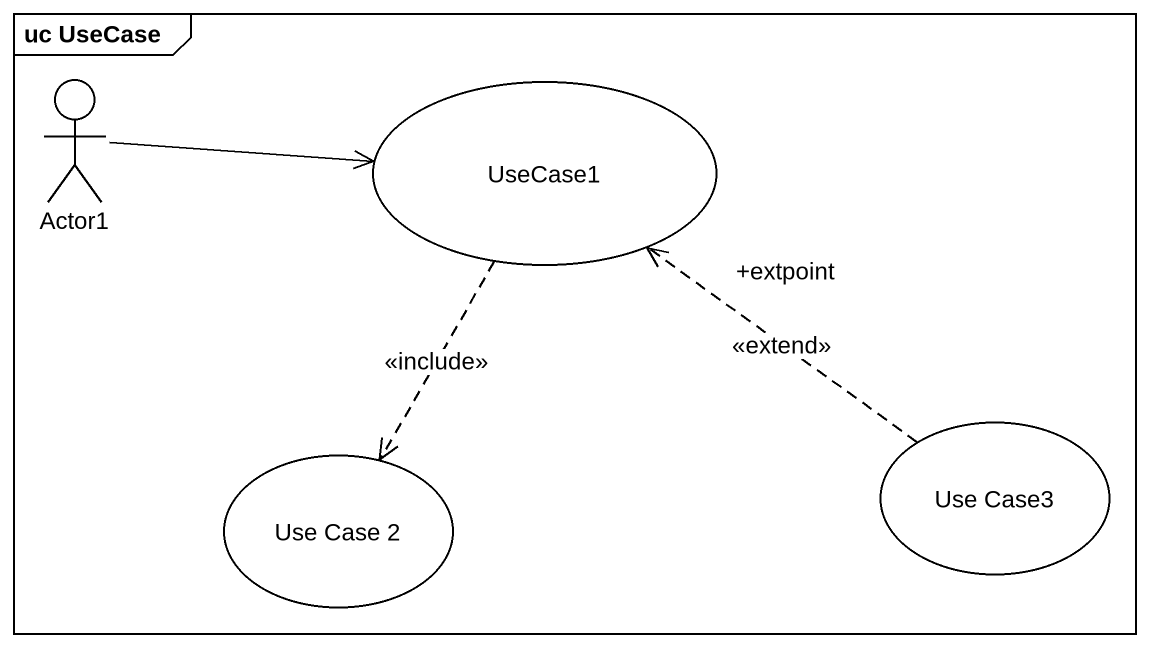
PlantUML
@startuml
mainframe uc UseCase
actor Actor1
usecase UseCase1
usecase "Use Case 2" as Use_Case_2
usecase "Use Case3" as Use_Case3
Actor1 -right-> UseCase1
UseCase1 ..> Use_Case_2 : <<include>>
Use_Case3 .up.> "+extpoint" UseCase1 : <<extend>>
@enduml
